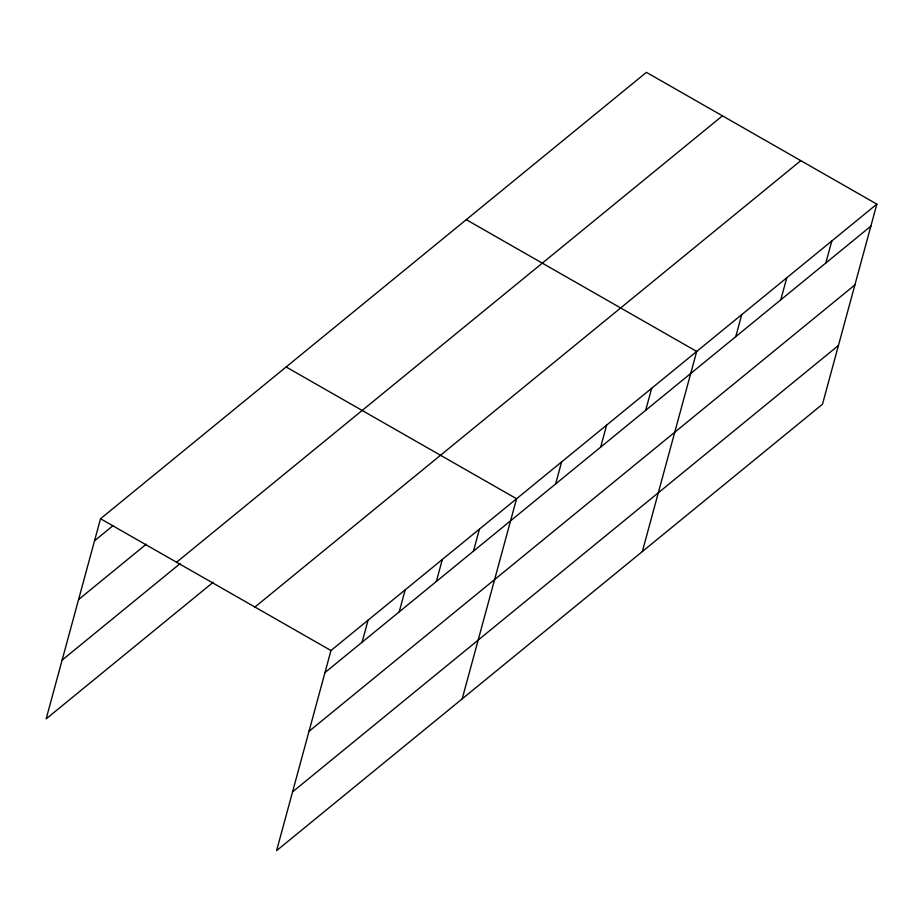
<?xml version="1.0" encoding="UTF-8"?>
<svg xmlns="http://www.w3.org/2000/svg" width="923" height="923" viewBox="0 0 923 923"><rect width="100%" height="100%" fill="white"/><g stroke="black" fill="none" stroke-linecap="round" stroke-linejoin="round"><path stroke-width="1.38" d="M876.85 204.133L330.965 650.53L276.588 850.648L822.474 404.251L876.85 204.133L646.412 72.352L100.526 518.749L46.15 718.867L213.19 582.275M362.093 642.212L368.081 620.175M399.209 611.857L405.197 589.82M436.337 581.502L442.325 559.465M473.453 551.146L479.441 529.11M462.192 698.873L516.568 498.755L286.118 366.973M555.611 483.964L561.599 461.927M600.642 447.136L606.63 425.099M645.685 410.308L651.673 388.271M642.339 551.562L696.703 351.444L466.265 219.662M735.758 336.653L741.746 314.616M780.789 299.825L786.777 277.788M825.831 262.997L831.819 240.961M94.538 540.797L113.091 525.614M78.57 599.558L146.261 544.201M176.57 562.234L722.455 115.837M62.118 660.107L180.031 563.688M254.921 607.046L800.806 160.637M324.977 672.567L870.862 226.17M309.009 731.328L854.894 284.93M292.556 791.876L838.442 345.479M100.526 518.749L330.965 650.53"/></g></svg>
